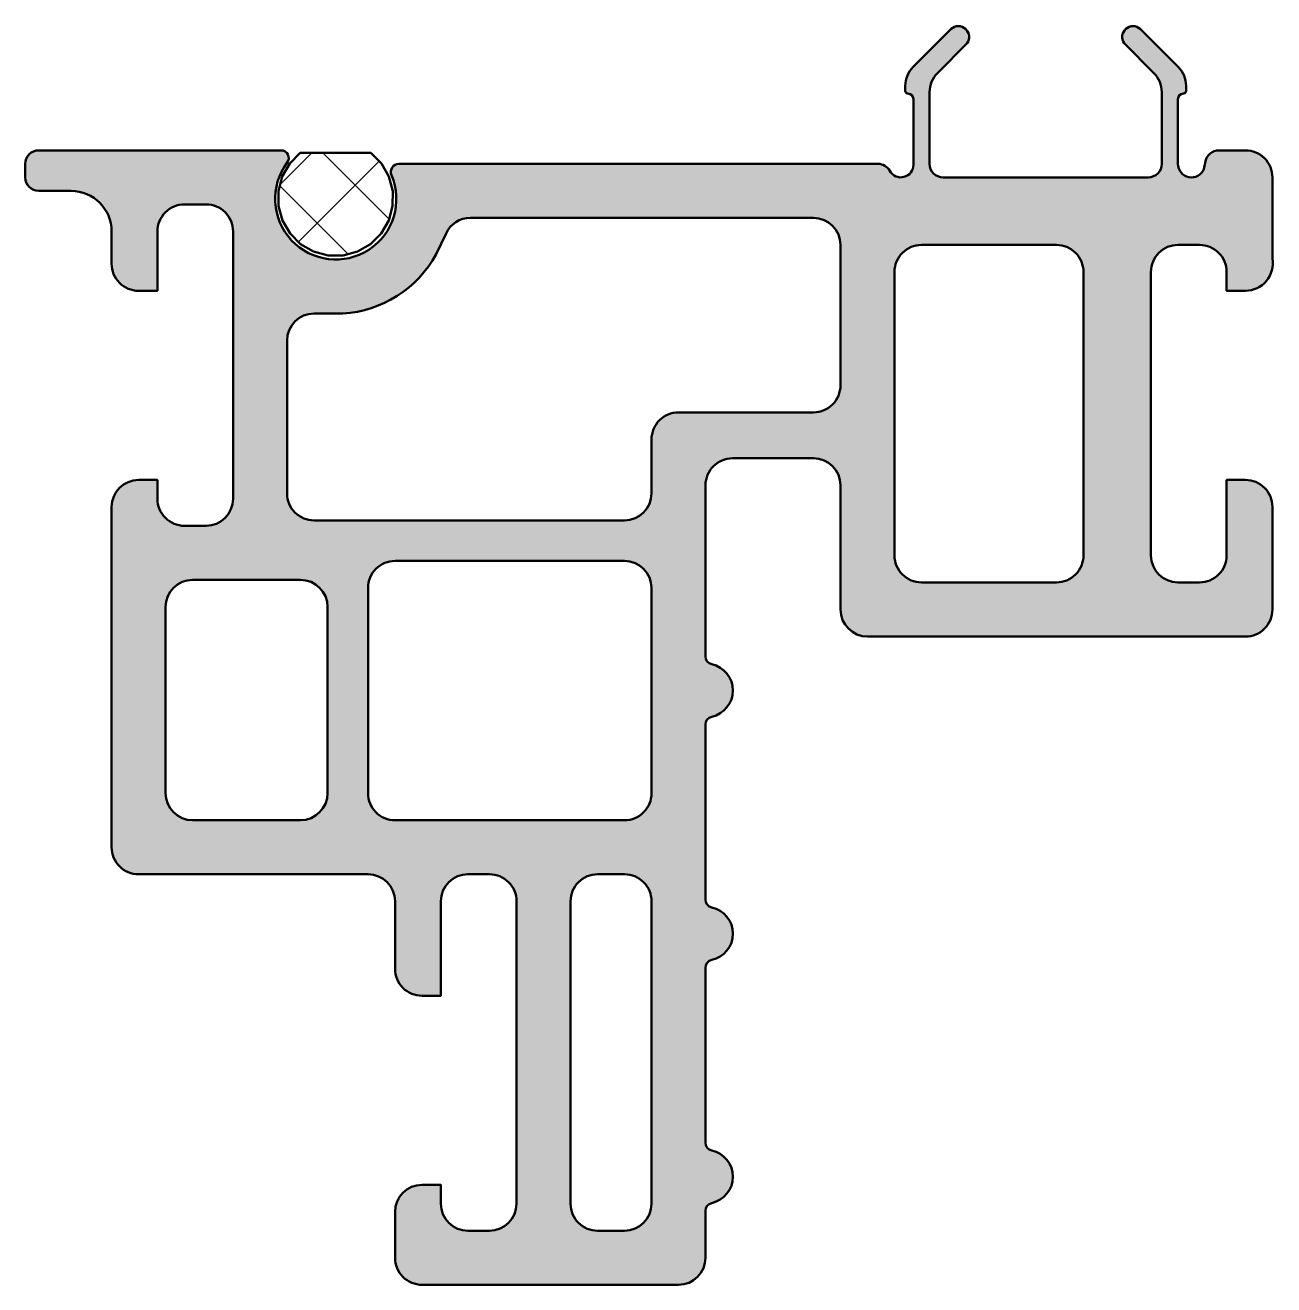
# Model space of a CAD drawing. Extents: x -47.3 to -1.1, y -42.1 to 4.5.
import ezdxf

# ---------------------------------------------------------------- set-up
doc = ezdxf.new("R2010")
doc.units = 0
for name, color, linetype, lineweight in [('0S-EPDM contour', 22, 'Continuous', 50), ('0S-EPDM hatch', 25, 'Continuous', 25), ('0S-Plastic contour', 254, 'Continuous', 50), ('0S-Plastic hatch', 253, 'Continuous', 25)]:
    doc.layers.add(name, color=color, linetype=linetype, lineweight=lineweight)

# ---------------------------------------------------------------- blocks, each defined once
blk = doc.blocks.new('244486__3D04E600_3B4F_4149_8720_B04B4FEBFE4A_')
at = {"layer": '0S-EPDM hatch'}
h = blk.add_hatch(dxfattribs=at)
h.set_pattern_fill('ANSI37', color=256, scale=0.625, angle=90, style=0)
h.set_pattern_definition([(135, (0, 0), (-1.403165018917055, -1.403165018917055), []), (225, (0, 0), (1.403165018917055, -1.403165018917055), [])])
h.paths.add_polyline_path([(-34.49516440873553, -0.2080965434437916), (-34.10541015159024, -0.603170608792047), (-33.83082584077191, -1.085452014535714), (-33.69001704684174, -1.622261833396733), (-33.69252483914671, -2.17722634492105), (-33.8381792920762, -2.712741684024871), (-34.11711099905902, -3.192521842965736), (-34.51041981412337, -3.584057376559231), (-34.99145550773057, -3.860818211124933), (-35.52762356086677, -4.004051296931965), (-36.08259373851029, -4.004051296931965), (-36.61876179164649, -3.860818211124934), (-37.09979748525369, -3.584057376559232), (-37.49310630031804, -3.192521842965736), (-37.77203800730086, -2.712741684024873), (-37.91769246023035, -2.177226344921051), (-37.92020025253532, -1.622261833396734), (-37.77939145860515, -1.085452014535715), (-37.50480714778682, -0.6031706087920479), (-37.11505289064153, -0.2080965434437922)])
at = {"layer": '0S-EPDM contour', "color": 7}
blk.add_lwpolyline([(-34.49516440873553, -0.2080965434437916), (-34.10541015159024, -0.603170608792047), (-33.83082584077191, -1.085452014535714), (-33.69001704684174, -1.622261833396733), (-33.69252483914671, -2.17722634492105), (-33.8381792920762, -2.712741684024871), (-34.11711099905902, -3.192521842965736), (-34.51041981412337, -3.584057376559231), (-34.99145550773057, -3.860818211124933), (-35.52762356086677, -4.004051296931965), (-36.08259373851029, -4.004051296931965), (-36.61876179164649, -3.860818211124934), (-37.09979748525369, -3.584057376559232), (-37.49310630031804, -3.192521842965736), (-37.77203800730086, -2.712741684024873), (-37.91769246023035, -2.177226344921051), (-37.92020025253532, -1.622261833396734), (-37.77939145860515, -1.085452014535715), (-37.50480714778682, -0.6031706087920479), (-37.11505289064153, -0.2080965434437922), (-34.49516440873553, -0.2080965434437916)], close=True, dxfattribs=at)
blk = doc.blocks.new('244486__BA034B12_2AC9_4EA6_8AD6_A9D180F13FAA_')
at = {"layer": '0S-Plastic hatch'}
h = blk.add_hatch(color=256, dxfattribs=at)
edge = h.paths.add_edge_path()
edge.add_arc((-46.8026693978383, -0.6117871413157415), 0.4999845635816271, 89.99823103483386, 180.0017689652214)
edge.add_line((-47.30265396118164, -0.611802577972884), (-47.30265396118163, -1.111985683441163))
edge.add_arc((-46.80266939835488, -1.111940083617062), 0.4999845649061618, 180.0052255162157, 270.0017690243588)
edge.add_line((-46.80265396118164, -1.61192464828491), (-45.60264175415039, -1.611924648284912))
edge.add_ellipse((-45.60269934773278, -3.111982241867308), major_axis=(-1.500057594688027, 0), ratio=1, start_angle=180.0021998282796, end_angle=269.9978001716664, ccw=False)
edge.add_line((-44.10264175415038, -3.111924648286331), (-44.10264175415039, -4.311898708343508))
edge.add_arc((-43.10266394543601, -4.311920899629129), 0.9999778089606087, 179.9987285048595, 270.0012714952241)
edge.add_line((-43.10264175415039, -5.311898708343505), (-42.40262954711912, -5.3119215965271))
edge.add_line((-42.40262954711912, -5.3119215965271), (-42.40262954711913, -3.11191701889038))
edge.add_ellipse((-41.40271406793556, -3.111840126852731), major_axis=(-0.9999154821400132, 0), ratio=1, start_angle=-90.00484309539661, end_angle=0.0044059615847231726, ccw=False)
edge.add_line((-41.40262954711912, -2.111924648284908), (-40.60264175415039, -2.111924648284912))
edge.add_ellipse((-40.60259570222562, -3.112031186280294), major_axis=(-1.000106539055659, 0), ratio=1, start_angle=179.9977988337747, end_angle=270.0026382998467, ccw=False)
edge.add_line((-39.60248916390801, -3.112069607971278), (-39.60233657836914, -13.01220893859863))
edge.add_ellipse((-40.60240797345802, -13.01183229935346), major_axis=(-1.000071466012375, 0), ratio=1, start_angle=90.00409034495448, end_angle=179.9784217024589, ccw=False)
edge.add_line((-40.60233657836913, -14.01190376281738), (-41.40262954711913, -14.01190376281738))
edge.add_ellipse((-41.40264071030366, -13.01191492600191), major_axis=(-0.9999888368777741, 0), ratio=1, start_angle=-0.0006396103834731548, end_angle=90.00063961049972, ccw=False)
edge.add_line((-42.40262954711913, -13.01190376281942), (-42.40262954711913, -12.31192207336426))
edge.add_line((-42.40262954711913, -12.31192207336426), (-43.10264175415039, -12.31189918518066))
edge.add_arc((-43.10257000424846, -13.31197093508259), 1.000071752475766, 90.00411067161357, 179.9958893283188)
edge.add_line((-44.10264175415039, -13.31189918517948), (-44.10264175415039, -25.91191291809082))
edge.add_arc((-43.10267282551283, -25.91194398945326), 0.9999689291202868, 179.9982196868391, 270.0017803132479)
edge.add_line((-43.10264175415039, -26.91191291809082), (-34.60264175415038, -26.91191291809082))
edge.add_ellipse((-34.60269829821876, -27.91196946215919), major_axis=(-1.000056545666889, 0), ratio=1, start_angle=180.0032395533956, end_angle=269.9967604467064, ccw=False)
edge.add_line((-33.6026417541504, -27.91191291808903), (-33.60264175415039, -30.41189002990722))
edge.add_arc((-32.60266394543598, -30.41191222119282), 0.9999778089606443, 179.9987285048595, 270.0012714952233)
edge.add_line((-32.60264175415037, -31.41189002990724), (-31.90262954711915, -31.41191291809083))
edge.add_line((-31.90262954711915, -31.41191291809083), (-31.90262954711914, -27.91191291809083))
edge.add_ellipse((-30.90269808578386, -27.9118443794261), major_axis=(-0.9999314636842147, 0), ratio=1, start_angle=-90.0039272453838, end_angle=0.003927245368515742, ccw=False)
edge.add_line((-30.90262954711914, -26.91191291809082), (-30.10264175415039, -26.91191291809082))
edge.add_ellipse((-30.10260160640204, -27.91187277034246), major_axis=(-0.9999598530575882, 0), ratio=1, start_angle=179.9976996113568, end_angle=270.0023003888916, ccw=False)
edge.add_line((-29.1026417541504, -27.91191291808924), (-29.10233657836914, -39.11222076416017))
edge.add_ellipse((-30.10240797345804, -39.11184412491496), major_axis=(-1.000071466012393, 0), ratio=1, start_angle=90.0040903449543, end_angle=179.9784217024589, ccw=False)
edge.add_line((-30.10233657836915, -40.1119155883789), (-30.90262954711914, -40.1119155883789))
edge.add_ellipse((-30.90264071030367, -39.11192675156344), major_axis=(-0.9999888368777776, 0), ratio=1, start_angle=-0.0006396103834731548, end_angle=90.00063961049972, ccw=False)
edge.add_line((-31.90262954711915, -39.11191558838093), (-31.90262954711914, -38.41191101074219))
edge.add_line((-31.90262954711914, -38.41191101074219), (-32.60264175415039, -38.4118881225586))
edge.add_arc((-32.60257000424846, -39.41195987246053), 1.000071752475774, 90.00411067161399, 179.9958893283188)
edge.add_line((-33.60264175415039, -39.41188812255742), (-33.60264175415039, -41.11191558837892))
edge.add_arc((-32.60267099984711, -41.11194483364879), 0.9999707547309323, 179.9983243202776, 269.9999271244323)
edge.add_line((-32.60267227172852, -42.1119155883789), (-23.10264175415039, -42.11193084716796))
edge.add_arc((-23.10265019143024, -41.11192240988812), 1.000008437315438, 270.000483416447, 359.9995165838919)
edge.add_line((-22.10264175415039, -41.11193084716204), (-22.10264175415039, -39.37634116635038))
edge.add_ellipse((-21.8026417541504, -39.37634116635037), major_axis=(-0.2999999999999971, 0), ratio=1, start_angle=282.52622245276785, end_angle=360, ccw=False)
edge.add_arc((-22.08358892808006, -38.11180944943035), 0.9953654996315853, 282.5262224527672, 437.4737775472325)
edge.add_ellipse((-21.8026417541504, -36.84727773251033), major_axis=(-0.2999999999999861, 0), ratio=1, start_angle=0, end_angle=77.47377754723391, ccw=False)
edge.add_line((-22.10264175415038, -36.84727773251033), (-22.10264175415039, -30.37632762737047))
edge.add_ellipse((-21.80264175415038, -30.37632762737047), major_axis=(-0.3000000000000149, 0), ratio=1, start_angle=282.5258952389878, end_angle=360, ccw=False)
edge.add_arc((-22.0835813064967, -29.11179610593729), 0.9953636558011837, 282.5258952389873, 437.4741047610128)
edge.add_ellipse((-21.80264175415038, -27.84726458450413), major_axis=(-0.3000000000000055, 0), ratio=1, start_angle=0, end_angle=77.47410476101112, ccw=False)
edge.add_line((-22.10264175415038, -27.84726458450414), (-22.1026417541504, -21.3732224637963))
edge.add_ellipse((-21.8026417541504, -21.3732224637963), major_axis=(-0.2999999999999936, 0), ratio=1, start_angle=282.52589523898524, end_angle=360, ccw=False)
edge.add_arc((-22.08358130649672, -20.10869094236307), 0.9953636558012561, 282.5258952389873, 437.4741047610127)
edge.add_ellipse((-21.80264175415041, -18.84415942092985), major_axis=(-0.2999999999999793, 0), ratio=1, start_angle=0, end_angle=77.47410476101493, ccw=False)
edge.add_line((-22.10264175415039, -18.84415942092985), (-22.10264175415039, -12.51191902160967))
edge.add_ellipse((-21.10264175415038, -12.51191902160968), major_axis=(-1.000000000000007, 0), ratio=1, start_angle=269.99985428929784, end_angle=360, ccw=False)
edge.add_line((-21.10263921101887, -11.51191902161291), (-18.10263921101888, -11.51192665100744))
edge.add_ellipse((-18.10264175415039, -12.5119266510042), major_axis=(-0.9999999999999918, 0), ratio=1, start_angle=180, end_angle=269.99985428929745, ccw=False)
edge.add_line((-17.1026417541504, -12.5119266510042), (-17.10264175415039, -17.11191749572753))
edge.add_arc((-16.10264175415039, -17.11191749572753), 0.9999999999999982, 180, 269.9999999999998)
edge.add_line((-16.10264175415039, -18.11191749572753), (-2.102642230987546, -18.11191749572753))
edge.add_arc((-2.102621293567539, -17.1119384329587), 0.9999790629880221, 269.9988003490825, 360.0016367813903)
edge.add_line((-1.102642230987552, -17.11190986633242), (-1.102642230987548, -13.31192207336426))
edge.add_arc((-2.102601392710628, -13.31188123508733), 0.9999591625569959, 359.9976600434857, 450.0023399564685)
edge.add_line((-2.102642230987548, -12.31192207336425), (-2.802654438018798, -12.31192207336425))
edge.add_line((-2.802654438018798, -12.31192207336425), (-2.802654438018798, -15.10811042785644))
edge.add_ellipse((-3.802575026107379, -15.10818983976786), major_axis=(-0.9999205912419565, 0), ratio=1, start_angle=89.99544967129202, end_angle=180.004550328722, ccw=False)
edge.add_line((-3.802654438018798, -16.10811042785644), (-4.602947406768802, -16.10811042785644))
edge.add_ellipse((-4.602989346203107, -15.10815233351321), major_axis=(-0.9999580952227244, 0), ratio=1, start_angle=0.015084899319674605, end_angle=90.002403053281, ccw=False)
edge.add_line((-5.6029474067688, -15.1084156036379), (-5.602642230987548, -4.61191701889038))
edge.add_ellipse((-4.602655098421, -4.611904151456927), major_axis=(-0.9999871326493343, 0), ratio=1, start_angle=-90.00073725911659, end_angle=0.0007372596209052062, ccw=False)
edge.add_line((-4.602642230987548, -3.61191701889038), (-3.8026544380188, -3.61191701889038))
edge.add_ellipse((-3.802597065068427, -4.61185964594001), major_axis=(-0.9999426286955518, 0), ratio=1, start_angle=179.9967125834056, end_angle=270.00328741651975, ccw=False)
edge.add_line((-2.802654438018798, -4.611917018891687), (-2.802654438018798, -5.311921596527099))
edge.add_line((-2.802654438018798, -5.311921596527099), (-2.102642230987549, -5.311921596527099))
edge.add_arc((-2.115004059041397, -4.28495274641204), 1.027043248310157, 270.6896473723379, 369.6994254256511)
edge.add_line((-1.102642230987548, -4.111917018890381), (-1.102642230987548, -1.111924648284912))
edge.add_arc((-2.102602199085204, -1.111869358320748), 0.9999599696262071, 359.9968319915758, 450.0022937508703)
edge.add_line((-2.102642230987547, -0.1119093894958497), (-3.092816652014649, -0.1119093894958496))
edge.add_arc((-3.092816652014649, -0.611909389495849), 0.4999999999999995, 90, 168.75114995494)
edge.add_line((-3.583211249897642, -0.5143740709328934), (-3.640667133331298, -0.8032546043395999))
edge.add_ellipse((-4.10262006582628, -0.6118867535280388), major_axis=(-0.5000221656736317, 0), ratio=1, start_angle=0.0025937760003102994, end_angle=157.4978106251105, ccw=False)
edge.add_line((-4.602642230987547, -0.6119093894971023), (-4.602642230987548, 1.788081457147522))
edge.add_ellipse((-4.402642230987549, 1.788081457147522), major_axis=(-0.1999999999999993, 0), ratio=1, start_angle=270.0023313712373, end_angle=360, ccw=False)
edge.add_arc((-4.402654438018799, 2.088081456899169), 0.1000000000000008, 270.0023313712373, 360)
edge.add_line((-4.302654438018798, 2.088081456899169), (-4.302654438018798, 2.273925874551322))
edge.add_arc((-5.302654438018797, 2.273925874551323), 0.9999999999999991, 0, 45.00093377955162)
edge.add_line((-4.595559181018485, 2.981044179736289), (-5.999920063018798, 4.385359287261962))
edge.add_arc((-6.267564692683837, 4.088130303866588), 0.3999733945636674, 47.99803581076795, 215.9659335379931)
edge.add_line((-6.591289691925048, 3.853224277496337), (-5.493665203288764, 2.749846752042459))
edge.add_ellipse((-6.202617816925042, 2.044590634296376), major_axis=(-0.9999999999999927, 0), ratio=1, start_angle=180, end_angle=224.8502391291562, ccw=False)
edge.add_line((-5.202617816925048, 2.044590634296371), (-5.202617816925047, -0.6119246482849121))
edge.add_ellipse((-5.702668063749626, -0.611874401460333), major_axis=(-0.500050249349068, 0), ratio=1, start_angle=90.00575728337452, end_angle=179.9942427166993, ccw=False)
edge.add_line((-5.702617816925049, -1.111924648284912), (-13.30265396118164, -1.111924648284912))
edge.add_ellipse((-13.30259348287811, -0.6118641699813806), major_axis=(-0.5000604819607144, 0), ratio=1, start_angle=0.006929464867198476, end_angle=89.9930705351095, ccw=False)
edge.add_line((-13.80265396118164, -0.6119246482847093), (-13.80265396118164, 2.044590642141625))
edge.add_ellipse((-12.80265396118165, 2.044590642141625), major_axis=(-0.9999999999999928, 0), ratio=1, start_angle=315.146607330323, end_angle=360, ccw=False)
edge.add_line((-13.51156775668352, 2.749885779333934), (-12.41410415649414, 3.852980136871337))
edge.add_arc((-12.73770663210663, 4.088088720728889), 0.3999932604757661, 324.0002754406604, 491.9994892235628)
edge.add_line((-13.00535171508789, 4.385344028472901), (-14.4097125970882, 2.981028920947225))
edge.add_arc((-13.70261734008789, 2.273910615762256), 1, 134.9990662204482, 180)
edge.add_line((-14.70261734008789, 2.273910615762256), (-14.70261734008789, 2.088081456899169))
edge.add_arc((-14.60261734008789, 2.088081456899168), 0.0999999999999997, 180, 269.9976686287621)
edge.add_ellipse((-14.60262954711914, 1.78808145714752), major_axis=(-0.2000000000000011, 0), ratio=1, start_angle=180, end_angle=269.9976686287627, ccw=False)
edge.add_line((-14.40262954711914, 1.78808145714752), (-14.40262954711914, -0.646030742452458))
edge.add_ellipse((-14.86851067127636, -0.6460307424524582), major_axis=(-0.4658811241572245, 0), ratio=1, start_angle=28.847341319969416, end_angle=180, ccw=False)
edge.add_arc((-15.71453399009263, -1.112046718597414), 0.5000000000000027, 28.84734131996946, 90.00000000000018)
edge.add_line((-15.71453399009263, -0.6120467185974114), (-33.4565694292709, -0.6120467185974122))
edge.add_arc((-33.4565694292709, -0.912046718597411), 0.2999999999999988, 90, 203.0413076463327)
edge.add_ellipse((-35.79842000126027, -1.908096495760077), major_axis=(-2.24487313241991, 0), ratio=1, start_angle=-36.78026935690298, end_angle=203.0413076463336, ccw=False)
edge.add_arc((-37.82283322954941, -0.3947289164949493), 0.2826810903106123, 323.2197306430958, 449.9984351935451)
edge.add_line((-37.82282550923915, -0.1120478262897618), (-46.80265396118165, -0.1118025779724121))
edge = h.paths.add_edge_path()
edge.add_ellipse((-30.81019484658714, -3.61207353325525), major_axis=(-1.00002681466247, 0), ratio=1, start_angle=269.99982561874725, end_angle=334.7989010039525, ccw=False)
edge.add_line((-30.81019180297852, -2.612046718597412), (-18.10264175415039, -2.612016201019287))
edge.add_ellipse((-18.10266620712732, -3.612040653838758), major_axis=(-1.000024453118437, 0), ratio=1, start_angle=180.0009638877597, end_angle=269.9985989818847, ccw=False)
edge.add_line((-17.10264175415039, -3.612023830412356), (-17.1026417541504, -8.811914443969725))
edge.add_ellipse((-18.10260507817869, -8.811951119941432), major_axis=(-0.999963324700883, 0), ratio=1, start_angle=89.9978985445403, end_angle=180.0021014553933, ccw=False)
edge.add_line((-18.10264175415039, -9.811914443969727), (-23.10264175415039, -9.811914443969727))
edge.add_arc((-23.10265830781984, -10.81189789030028), 0.9999834464675675, 89.99905152890466, 180.0009484710503)
edge.add_line((-24.10264175415039, -10.81191444396894), (-24.10264175415039, -12.81191444396972))
edge.add_ellipse((-25.10266875566578, -12.81188744245433), major_axis=(-1.000027001879922, 0), ratio=1, start_angle=90.00154703109979, end_angle=179.9984529689852, ccw=False)
edge.add_line((-25.10264175415039, -13.81191444396973), (-36.60230606079102, -13.81191444396973))
edge.add_ellipse((-36.60236687677363, -12.81197525995234), major_axis=(-0.99993918586679, 0), ratio=1, start_angle=-0.003484710998804985, end_angle=90.00348471105258, ccw=False)
edge.add_line((-37.60230606079101, -12.81191444397067), (-37.60233657836913, -7.152757167816167))
edge.add_ellipse((-36.60230752208786, -7.152786224097428), major_axis=(-1.000029056703388, 0), ratio=1, start_angle=270.00166475391313, end_angle=359.998335246035, ccw=False)
edge.add_line((-36.60233657836914, -6.152757167816161), (-35.53589981079101, -6.15275716781616))
edge.add_arc((-35.80275647118183, -1.911175010969568), 4.249968431703267, 273.5999856081974, 331.2002494020192)
edge.add_line((-32.07847183227539, -3.95859670639038), (-31.71503799438477, -3.186265468597412))
edge = h.paths.add_edge_path()
edge.add_line((-8.102642230987549, -4.61192464828491), (-8.102642230987549, -15.10811042785644))
edge.add_ellipse((-9.102628807663187, -15.10812385117452), major_axis=(-0.9999865767657318, 0), ratio=1, start_angle=89.9992582109665, end_angle=180.0007691098, ccw=False)
edge.add_line((-9.10264175415039, -16.10811042785644), (-14.10264175415039, -16.10811042785644))
edge.add_ellipse((-14.10267872784406, -15.10814740155012), major_axis=(-0.9999630269898794, 0), ratio=1, start_angle=-0.0021185150525866447, end_angle=90.00211851492878, ccw=False)
edge.add_line((-15.10264175415039, -15.10811042785428), (-15.10264175415039, -4.611909389495849))
edge.add_ellipse((-14.10268130833259, -4.611869835313646), major_axis=(-0.9999604466000942, 0), ratio=1, start_angle=-90.00226637734579, end_angle=0.0022663773224280703, ccw=False)
edge.add_line((-14.10264175415039, -3.611909389495849), (-9.10264175415039, -3.611924648284912))
edge.add_ellipse((-9.102576529292802, -4.611858946621381), major_axis=(-0.9999343004637509, 0), ratio=1, start_angle=179.9962353247263, end_angle=270.00373735460425, ccw=False)
edge = h.paths.add_edge_path()
edge.add_line((-36.10267227172852, -17.01191139221191), (-36.10267227172852, -23.91192054748535))
edge.add_ellipse((-37.10267770312557, -23.91191511608831), major_axis=(-1.000005431411792, 0), ratio=1, start_angle=90.00031119443719, end_angle=179.9996888056547, ccw=False)
edge.add_line((-37.10267227172852, -24.91192054748535), (-41.10267227172852, -24.91192054748535))
edge.add_ellipse((-41.10262701604023, -23.91187529179706), major_axis=(-1.000045256712284, 0), ratio=1, start_angle=0.0025928425309871272, end_angle=89.99740715740461, ccw=False)
edge.add_line((-42.10267227172852, -23.91192054748422), (-42.10267227172852, -17.01191139221191))
edge.add_ellipse((-41.10262701604023, -17.0119566479002), major_axis=(-1.000045256712284, 0), ratio=1, start_angle=270.00259284259545, end_angle=359.997407157469, ccw=False)
edge.add_line((-41.10267227172852, -16.01191139221191), (-37.10267227172852, -16.01191139221191))
edge.add_ellipse((-37.10267770312557, -17.01191682360895), major_axis=(-1.000005431411792, 0), ratio=1, start_angle=180.0003111943455, end_angle=269.9996888055628, ccw=False)
edge = h.paths.add_edge_path()
edge.add_ellipse((-25.10266875566578, -16.3119643336687), major_axis=(-1.000027001879919, 0), ratio=1, start_angle=180.001547031015, end_angle=269.9984529689004, ccw=False)
edge.add_line((-24.10264175415039, -16.31193733215479), (-24.10264175415039, -23.91192054748535))
edge.add_ellipse((-25.10259913672699, -23.91194027743868), major_axis=(-0.9999573827712445, 0), ratio=1, start_angle=89.99755809743738, end_angle=180.0011304914182, ccw=False)
edge.add_line((-25.1026417541504, -24.91189765930176), (-33.60267227172853, -24.91189765930176))
edge.add_ellipse((-33.60269160640892, -23.91191699416276), major_axis=(-0.9999806653259176, 0), ratio=1, start_angle=0.00020359413679216232, end_angle=90.0011078170038, ccw=False)
edge.add_line((-34.60267227172852, -23.91192054748207), (-34.60267227172852, -16.31191444396973))
edge.add_ellipse((-33.60269160640892, -16.31191799729232), major_axis=(-0.9999806653259192, 0), ratio=1, start_angle=269.99889218299575, end_angle=359.99979640586315, ccw=False)
edge.add_line((-33.60267227172852, -15.31193733215332), (-25.10264175415039, -15.31193733215332))
edge = h.paths.add_edge_path()
edge.add_line((-27.10233657836914, -39.11192321777344), (-27.10233657836914, -27.91191291809082))
edge.add_ellipse((-26.10235014173904, -27.91189935472093), major_axis=(-0.9999864367220898, 0), ratio=1, start_angle=-90.0007771343914, end_angle=0.0007771343006766074, ccw=False)
edge.add_line((-26.10233657836914, -26.91191291809082), (-25.10264175415039, -26.91191291809082))
edge.add_ellipse((-25.10260194892662, -27.91187311286704), major_axis=(-0.9999601955684809, 0), ratio=1, start_angle=179.9977192378639, end_angle=270.00228076210993, ccw=False)
edge.add_line((-24.1026417541504, -27.91191291809127), (-24.10264175415039, -39.11193084716798))
edge.add_ellipse((-25.10265303151151, -39.11191956980685), major_axis=(-1.000011277424713, 0), ratio=1, start_angle=90.00064613790931, end_angle=179.9993538619837, ccw=False)
edge.add_line((-25.1026417541504, -40.11193084716796), (-26.10233657836913, -40.11192321777342))
edge.add_ellipse((-26.10236582320312, -39.11195246260741), major_axis=(-0.9999707555936606, 0), ratio=1, start_angle=-0.001675654709401897, end_angle=90.00167565456388, ccw=False)
at = {"layer": '0S-Plastic contour', "color": 7}
for points in [[(-13.00535171508789, 4.385344028472901), (-14.4097125970882, 2.981028920947225)], [(-4.595559181018485, 2.981044179736289), (-5.999920063018798, 4.385359287261962)], [(-13.51156775668352, 2.749885779333934), (-12.41410415649414, 3.852980136871337)], [(-6.591289691925048, 3.853224277496337), (-5.493665203288764, 2.749846752042459)], [(-14.70261734008789, 2.273910615762256), (-14.70261734008789, 2.088081456899169)], [(-13.80265396118164, -0.6119246482847093), (-13.80265396118164, 2.044590642141625)], [(-5.202617816925048, 2.044590634296371), (-5.202617816925047, -0.6119246482849121)], [(-4.302654438018798, 2.088081456899169), (-4.302654438018798, 2.273925874551322)], [(-14.40262954711914, 1.78808145714752), (-14.40262954711914, -0.646030742452458)], [(-4.602642230987547, -0.6119093894971023), (-4.602642230987548, 1.788081457147522)], [(-37.82282550923915, -0.1120478262897618), (-46.80265396118165, -0.1118025779724121)], [(-2.102642230987547, -0.1119093894958497), (-3.092816652014649, -0.1119093894958496)], [(-47.30265396118164, -0.611802577972884), (-47.30265396118163, -1.111985683441163)], [(-15.71453399009263, -0.6120467185974114), (-33.4565694292709, -0.6120467185974122)], [(-3.583211249897642, -0.5143740709328934), (-3.640667133331298, -0.8032546043395999)], [(-5.702617816925049, -1.111924648284912), (-13.30265396118164, -1.111924648284912)], [(-1.102642230987548, -4.111917018890381), (-1.102642230987548, -1.111924648284912)], [(-46.80265396118164, -1.61192464828491), (-45.60264175415039, -1.611924648284912)], [(-41.40262954711912, -2.111924648284908), (-40.60264175415039, -2.111924648284912)], [(-30.81019180297852, -2.612046718597412), (-18.10264175415039, -2.612016201019287)], [(-44.10264175415038, -3.111924648286331), (-44.10264175415039, -4.311898708343508)], [(-43.10264175415039, -5.311898708343505), (-42.40262954711912, -5.3119215965271), (-42.40262954711913, -3.11191701889038)], [(-39.60248916390801, -3.112069607971278), (-39.60233657836914, -13.01220893859863)], [(-32.07847183227539, -3.95859670639038), (-31.71503799438477, -3.186265468597412)], [(-17.10264175415039, -3.612023830412356), (-17.1026417541504, -8.811914443969725)], [(-14.10264175415039, -3.611909389495849), (-9.10264175415039, -3.611924648284912)], [(-4.602642230987548, -3.61191701889038), (-3.8026544380188, -3.61191701889038)], [(-15.10264175415039, -15.10811042785428), (-15.10264175415039, -4.611909389495849)], [(-8.102642230987549, -4.61192464828491), (-8.102642230987549, -15.10811042785644)], [(-5.6029474067688, -15.1084156036379), (-5.602642230987548, -4.61191701889038)], [(-2.802654438018798, -4.611917018891687), (-2.802654438018798, -5.311921596527099), (-2.102642230987549, -5.311921596527099)], [(-36.60233657836914, -6.152757167816161), (-35.53589981079101, -6.15275716781616)], [(-37.60230606079101, -12.81191444397067), (-37.60233657836913, -7.152757167816167)], [(-18.10264175415039, -9.811914443969727), (-23.10264175415039, -9.811914443969727)], [(-24.10264175415039, -10.81191444396894), (-24.10264175415039, -12.81191444396972)], [(-21.10263921101887, -11.51191902161291), (-18.10263921101888, -11.51192665100744)], [(-42.40262954711913, -13.01190376281942), (-42.40262954711913, -12.31192207336426), (-43.10264175415039, -12.31189918518066)], [(-22.10264175415039, -18.84415942092985), (-22.10264175415039, -12.51191902160967)], [(-17.1026417541504, -12.5119266510042), (-17.10264175415039, -17.11191749572753)], [(-2.102642230987548, -12.31192207336425), (-2.802654438018798, -12.31192207336425), (-2.802654438018798, -15.10811042785644)], [(-44.10264175415039, -13.31189918517948), (-44.10264175415039, -25.91191291809082)], [(-1.102642230987552, -17.11190986633242), (-1.102642230987548, -13.31192207336426)], [(-25.10264175415039, -13.81191444396973), (-36.60230606079102, -13.81191444396973)], [(-40.60233657836913, -14.01190376281738), (-41.40262954711913, -14.01190376281738)], [(-33.60267227172852, -15.31193733215332), (-25.10264175415039, -15.31193733215332)], [(-41.10267227172852, -16.01191139221191), (-37.10267227172852, -16.01191139221191)], [(-34.60267227172852, -23.91192054748207), (-34.60267227172852, -16.31191444396973)], [(-24.10264175415039, -16.31193733215479), (-24.10264175415039, -23.91192054748535)], [(-9.10264175415039, -16.10811042785644), (-14.10264175415039, -16.10811042785644)], [(-3.802654438018798, -16.10811042785644), (-4.602947406768802, -16.10811042785644)], [(-42.10267227172852, -23.91192054748422), (-42.10267227172852, -17.01191139221191)], [(-36.10267227172852, -17.01191139221191), (-36.10267227172852, -23.91192054748535)], [(-16.10264175415039, -18.11191749572753), (-2.102642230987546, -18.11191749572753)], [(-22.10264175415038, -27.84726458450414), (-22.1026417541504, -21.3732224637963)], [(-37.10267227172852, -24.91192054748535), (-41.10267227172852, -24.91192054748535)], [(-25.1026417541504, -24.91189765930176), (-33.60267227172853, -24.91189765930176)], [(-43.10264175415039, -26.91191291809082), (-34.60264175415038, -26.91191291809082)], [(-30.90262954711914, -26.91191291809082), (-30.10264175415039, -26.91191291809082)], [(-26.10233657836914, -26.91191291809082), (-25.10264175415039, -26.91191291809082)], [(-33.6026417541504, -27.91191291808903), (-33.60264175415039, -30.41189002990722)], [(-32.60264175415037, -31.41189002990724), (-31.90262954711915, -31.41191291809083), (-31.90262954711914, -27.91191291809083)], [(-29.1026417541504, -27.91191291808924), (-29.10233657836914, -39.11222076416017)], [(-27.10233657836914, -39.11192321777344), (-27.10233657836914, -27.91191291809082)], [(-24.1026417541504, -27.91191291809127), (-24.10264175415039, -39.11193084716798)], [(-22.10264175415038, -36.84727773251033), (-22.10264175415039, -30.37632762737047)], [(-31.90262954711915, -39.11191558838093), (-31.90262954711914, -38.41191101074219), (-32.60264175415039, -38.4118881225586)], [(-33.60264175415039, -39.41188812255742), (-33.60264175415039, -41.11191558837892)], [(-22.10264175415039, -41.11193084716204), (-22.10264175415039, -39.37634116635038)], [(-30.10233657836915, -40.1119155883789), (-30.90262954711914, -40.1119155883789)], [(-25.1026417541504, -40.11193084716796), (-26.10233657836913, -40.11192321777342)], [(-32.60267227172852, -42.1119155883789), (-23.10264175415039, -42.11193084716796)]]:
    blk.add_lwpolyline(points, dxfattribs=at)
for centre, radius, start, end in [((-12.73770663210663, 4.088088720728889), 0.3999932604757661, 324.0002754406604, 131.9994892235629), ((-6.267564692683837, 4.088130303866588), 0.3999733945636674, 47.99803581076795, 215.9659335379931), ((-13.70261734008789, 2.273910615762256), 1, 134.9990662204482, 180), ((-5.302654438018797, 2.273925874551323), 0.9999999999999991, 0, 45.00093377955162), ((-14.60261734008789, 2.088081456899168), 0.0999999999999997, 180, 269.9976686287621), ((-4.402654438018799, 2.088081456899169), 0.1000000000000008, 270.0023313712373, 0), ((-46.8026693978383, -0.6117871413157415), 0.4999845635816271, 89.99823103483386, 180.0017689652214), ((-37.82283322954941, -0.3947289164949493), 0.2826810903106123, 323.2197306430958, 89.99843519354522), ((-3.092816652014649, -0.611909389495849), 0.4999999999999995, 90, 168.75114995494), ((-2.102602199085204, -1.111869358320748), 0.9999599696262071, 359.9968319915758, 90.00229375087044), ((-33.4565694292709, -0.912046718597411), 0.2999999999999988, 90, 203.0413076463327), ((-15.71453399009263, -1.112046718597414), 0.5000000000000027, 28.84734131996946, 90.00000000000018), ((-46.80266939835488, -1.111940083617062), 0.4999845649061618, 180.0052255162157, 270.0017690243588), ((-35.80275647118183, -1.911175010969568), 4.249968431703267, 273.5999856081974, 331.2002494020192), ((-2.115004059041397, -4.28495274641204), 1.027043248310157, 270.6896473723379, 9.699425425651075), ((-43.10266394543601, -4.311920899629129), 0.9999778089606087, 179.9987285048595, 270.0012714952241), ((-23.10265830781984, -10.81189789030028), 0.9999834464675675, 89.99905152890466, 180.0009484710503), ((-43.10257000424846, -13.31197093508259), 1.000071752475766, 90.00411067161357, 179.9958893283188), ((-2.102601392710628, -13.31188123508733), 0.9999591625569959, 359.9976600434857, 90.00233995646857), ((-16.10264175415039, -17.11191749572753), 0.9999999999999982, 180, 269.9999999999998), ((-2.102621293567539, -17.1119384329587), 0.9999790629880221, 269.9988003490825, 0.0016367813902988), ((-22.08358130649672, -20.10869094236307), 0.9953636558012561, 282.5258952389873, 77.47410476101273), ((-43.10267282551283, -25.91194398945326), 0.9999689291202868, 179.9982196868391, 270.0017803132479), ((-22.0835813064967, -29.11179610593729), 0.9953636558011837, 282.5258952389873, 77.47410476101282), ((-32.60266394543598, -30.41191222119282), 0.9999778089606443, 179.9987285048595, 270.0012714952233), ((-22.08358892808006, -38.11180944943035), 0.9953654996315853, 282.5262224527672, 77.47377754723254), ((-32.60257000424846, -39.41195987246053), 1.000071752475774, 90.00411067161399, 179.9958893283188), ((-32.60267099984711, -41.11194483364879), 0.9999707547309323, 179.9983243202776, 269.9999271244323), ((-23.10265019143024, -41.11192240988812), 1.000008437315438, 270.000483416447, 359.9995165838919)]:
    blk.add_arc(centre, radius, start, end, dxfattribs=at)
at = {"layer": '0S-Plastic contour', "color": 7, "extrusion": (0, 0, -1)}
for centre, radius, start, end in [((12.80265396118165, 2.044590642141625), 0.9999999999999928, 0, 44.85339266967701), ((6.202617816925042, 2.044590634296376), 0.9999999999999927, 135.1497608708438, 180), ((14.60262954711914, 1.78808145714752), 0.2000000000000011, 90.0023313712373, 180), ((4.402642230987549, 1.788081457147522), 0.1999999999999993, 0, 89.9976686287627), ((35.79842000126027, -1.908096495760077), 2.24487313241991, 156.9586923536664, 36.78026935690303), ((14.86851067127636, -0.6460307424524582), 0.4658811241572245, 180, 331.1526586800306), ((13.30259348287811, -0.6118641699813806), 0.5000604819607144, 270.0069294648906, 359.9930705351328), ((5.702668063749626, -0.611874401460333), 0.500050249349068, 180.0057572833008, 269.9942427166255), ((4.10262006582628, -0.6118867535280388), 0.5000221656736317, 202.5021893748895, 359.9974062239997), ((45.60269934773278, -3.111982241867308), 1.500057594688027, 90.00219982833359, 179.9978001717204), ((41.40271406793556, -3.111840126852731), 0.9999154821400132, 359.9955940384153, 90.00484309539662), ((40.60259570222562, -3.112031186280294), 1.000106539055659, 89.9973617001533, 180.0022011662253), ((30.81019484658714, -3.61207353325525), 1.00002681466247, 25.20109899604753, 90.00017438125276), ((18.10266620712732, -3.612040653838758), 1.000024453118437, 90.00140101811533, 179.9990361122403), ((14.10268130833259, -4.611869835313646), 0.9999604466000942, 359.9977336226776, 90.00226637734588), ((9.102576529292802, -4.611858946621381), 0.9999343004637509, 89.99626264539577, 180.0037646752738), ((4.602655098421, -4.611904151456927), 0.9999871326493344, 359.9992627403791, 90.00073725911656), ((3.802597065068427, -4.61185964594001), 0.9999426286955518, 89.99671258348023, 180.0032874165945), ((36.60230752208786, -7.152786224097428), 1.000029056703388, 0.0016647539649597, 89.99833524608687), ((18.10260507817869, -8.811951119941432), 0.999963324700883, 179.9978985446067, 270.0021014554597), ((21.10264175415038, -12.51191902160968), 1.000000000000007, 0, 90.00014571070216), ((18.10264175415039, -12.5119266510042), 0.9999999999999918, 90.00014571070257, 180), ((41.40264071030366, -13.01191492600191), 0.9999888368777741, 269.9993603895003, 0.0006396103834756), ((40.60240797345802, -13.01183229935346), 1.000071466012375, 180.0215782975412, 269.9959096550455), ((36.60236687677363, -12.81197525995234), 0.99993918586679, 269.9965152889474, 0.0034847109987781), ((25.10266875566578, -12.81188744245433), 1.000027001879922, 180.0015470310149, 269.9984529689002), ((33.60269160640892, -16.31191799729232), 0.9999806653259192, 0.0002035941368279, 90.00110781700424), ((25.10266875566578, -16.3119643336687), 1.000027001879919, 90.00154703109963, 179.998452968985), ((14.10267872784406, -15.10814740155012), 0.9999630269898794, 269.9978814850712, 0.0021185150526193), ((9.102628807663187, -15.10812385117452), 0.999986576765732, 179.9992308902, 270.0007417890335), ((4.602989346203107, -15.10815233351321), 0.9999580952227244, 269.997596946719, 359.9849151006803), ((3.802575026107379, -15.10818983976786), 0.9999205912419565, 179.995449671278, 270.0045503287081), ((41.10262701604023, -17.0119566479002), 1.000045256712284, 0.0025928425309822, 89.99740715740457), ((37.10267770312557, -17.01191682360895), 1.000005431411792, 90.00031119443717, 179.9996888056545), ((21.80264175415041, -18.84415942092985), 0.2999999999999793, 282.5258952389852, 0), ((21.8026417541504, -21.3732224637963), 0.2999999999999936, 0, 77.47410476101474), ((41.10262701604023, -23.91187529179706), 1.000045256712284, 270.0025928425954, 359.997407157469), ((37.10267770312557, -23.91191511608831), 1.000005431411792, 180.0003111943454, 269.9996888055628), ((33.60269160640892, -23.91191699416276), 0.9999806653259177, 269.9988921829962, 359.9997964058632), ((25.10259913672699, -23.91194027743868), 0.9999573827712445, 179.9988695085818, 270.0024419025626), ((34.60269829821876, -27.91196946215919), 1.000056545666889, 90.00323955329362, 179.9967604466044), ((30.90269808578386, -27.9118443794261), 0.9999314636842147, 359.9960727546315, 90.00392724538375), ((30.10260160640204, -27.91187277034246), 0.9999598530575882, 89.99769961110835, 180.0023003886433), ((26.10235014173904, -27.91189935472093), 0.9999864367220898, 359.9992228656993, 90.00077713439138), ((25.10260194892662, -27.91187311286704), 0.9999601955684809, 89.99771923789008, 180.0022807621362), ((21.80264175415038, -27.84726458450413), 0.3000000000000055, 282.5258952389889, 0), ((21.80264175415038, -30.37632762737047), 0.3000000000000149, 0, 77.47410476101219), ((21.8026417541504, -36.84727773251033), 0.2999999999999861, 282.5262224527662, 0), ((30.90264071030367, -39.11192675156344), 0.9999888368777776, 269.9993603895003, 0.0006396103834756), ((30.10240797345804, -39.11184412491496), 1.000071466012393, 180.0215782975412, 269.9959096550457), ((26.10236582320312, -39.11195246260741), 0.9999707555936606, 269.9983243454361, 0.0016756547093753), ((25.10265303151151, -39.11191956980685), 1.000011277424713, 180.0006461380163, 269.9993538620907), ((21.8026417541504, -39.37634116635037), 0.2999999999999971, 0, 77.47377754723215)]:
    blk.add_arc(centre, radius, start, end, dxfattribs=at)
blk = doc.blocks.new('244486__3E64651A_6852_4EB8_86DA_C17BECD6239B_')
at = {"layer": '0S-EPDM contour', "color": 7}
blk.add_blockref('244486__3D04E600_3B4F_4149_8720_B04B4FEBFE4A_', (0, 0), dxfattribs=at)
at = {"layer": '0S-Plastic contour', "color": 7}
blk.add_blockref('244486__BA034B12_2AC9_4EA6_8AD6_A9D180F13FAA_', (0, 0), dxfattribs=at)

msp = doc.modelspace()

# ---------------------------------------------------------------- block references
at = {"layer": '0S-Plastic contour', "color": 7}
msp.add_blockref('244486__3E64651A_6852_4EB8_86DA_C17BECD6239B_', (0, 0), dxfattribs=at)

doc.saveas('drawing.dxf')
